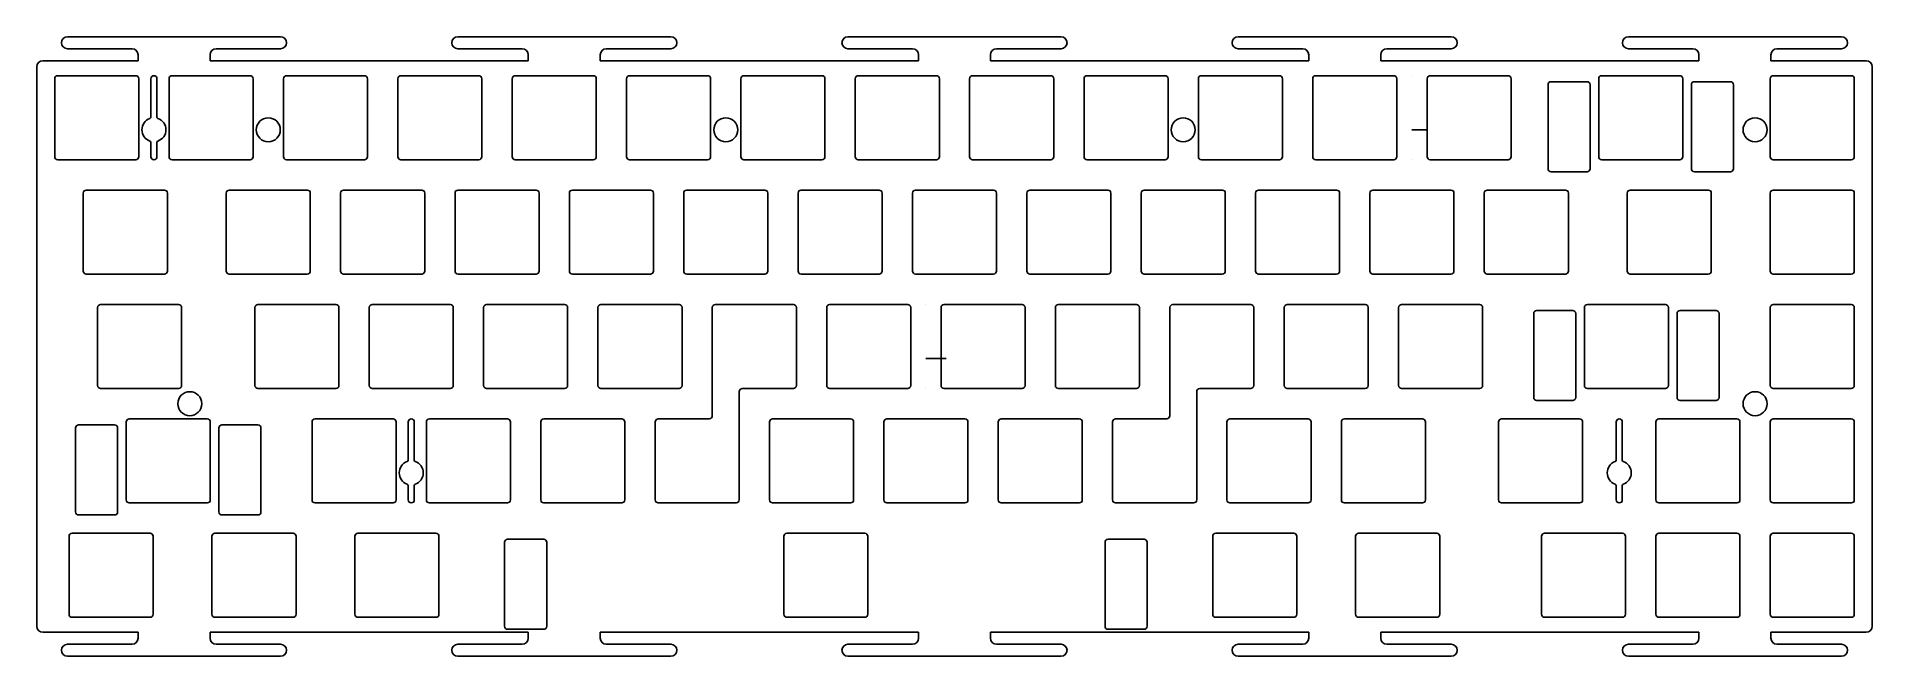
# Model space of a CAD drawing. Header units: millimetres. Extents: x 0 to 305, y -99 to 4.
import ezdxf

# ---------------------------------------------------------------- set-up
doc = ezdxf.new("R2010")
doc.units = ezdxf.units.MM
doc.layers.get('0').update_dxf_attribs({"linetype": 'CONTINUOUS'})

msp = doc.modelspace()

# ---------------------------------------------------------------- linework, layer by layer
for p, q in [((40.15, 3.975), (4.65, 3.975)), ((105.15, 3.975), (69.65, 3.975)), ((170.15, 3.975), (134.65, 3.975)), ((235.15, 3.975), (199.65, 3.975)), ((300.15, 3.975), (264.65, 3.975)), ((4.65, 1.975), (15.4, 1.975)), ((16.4, 0.975), (16.4, -0.025)), ((28.4, 0.975), (28.4, -0.025)), ((29.4, 1.975), (40.15, 1.975)), ((68.65, 2.975), (68.65, 2.975)), ((69.65, 1.975), (80.4, 1.975)), ((81.4, 0.975), (81.4, -0.025)), ((93.4, 0.975), (93.4, -0.025)), ((94.4, 1.975), (105.15, 1.975)), ((106.15, 2.975), (106.15, 2.975)), ((133.65, 2.975), (133.65, 2.975)), ((133.65, 2.975), (133.65, 2.975)), ((134.65, 1.975), (145.4, 1.975)), ((146.4, 0.975), (146.4, -0.025)), ((158.4, 0.975), (158.4, -0.025)), ((159.4, 1.975), (170.15, 1.975)), ((171.15, 2.975), (171.15, 2.975)), ((171.15, 2.975), (171.15, 2.975)), ((198.65, 2.975), (198.65, 2.975)), ((199.65, 1.975), (210.4, 1.975)), ((211.4, 0.975), (211.4, -0.025)), ((223.4, 0.975), (223.4, -0.025)), ((224.4, 1.975), (235.15, 1.975)), ((236.15, 2.975), (236.15, 2.975)), ((264.65, 1.975), (275.4, 1.975)), ((276.4, 0.975), (276.4, -0.025)), ((288.4, 0.975), (288.4, -0.025)), ((289.4, 1.975), (300.15, 1.975)), ((-0.475, -94.225), (-0.475, -1.025)), ((16.4, -0.025), (0.525, -0.025)), ((81.4, -0.025), (28.4, -0.025)), ((146.4, -0.025), (93.4, -0.025)), ((211.4, -0.025), (158.4, -0.025)), ((276.4, -0.025), (223.4, -0.025)), ((228.6, -2.525), (228.6, -2.525)), ((304.275, -0.025), (288.4, -0.025)), ((305.275, -94.225), (305.275, -1.025)), ((228.6, -11.525), (231.125, -11.525)), ((228.6, -16.525), (228.6, -16.525)), ((147.6375, -40.625), (147.6375, -40.625)), ((147.6375, -49.625), (151.000002, -49.625)), ((147.6375, -54.625), (147.6375, -54.625)), ((61.4125, -66.55368), (61.4125, -60.175)), ((62.4125, -66.55368), (62.4125, -60.175)), ((262.628125, -66.55368), (262.628125, -60.175)), ((263.628125, -66.55368), (263.628125, -60.175)), ((61.4125, -73.175), (61.4125, -70.79632)), ((62.4125, -73.175), (62.4125, -70.79632)), ((262.628125, -73.175), (262.628125, -70.79632)), ((263.628125, -73.175), (263.628125, -70.79632)), ((0.525, -95.225), (16.4, -95.225)), ((4.65, -97.225), (15.4, -97.225)), ((16.4, -96.225), (16.4, -95.225)), ((28.4, -96.225), (28.4, -95.225)), ((28.4, -95.225), (81.4, -95.225)), ((29.4, -97.225), (40.15, -97.225)), ((69.65, -97.225), (80.4, -97.225)), ((81.4, -96.225), (81.4, -95.225)), ((93.4, -96.225), (93.4, -95.225)), ((93.4, -95.225), (146.4, -95.225)), ((94.4, -97.225), (105.15, -97.225)), ((134.65, -97.225), (145.4, -97.225)), ((146.4, -96.225), (146.4, -95.225)), ((158.4, -96.225), (158.4, -95.225)), ((158.4, -95.225), (211.4, -95.225)), ((159.4, -97.225), (170.15, -97.225)), ((199.65, -97.225), (210.4, -97.225)), ((211.4, -96.225), (211.4, -95.225)), ((223.4, -96.225), (223.4, -95.225)), ((223.4, -95.225), (276.4, -95.225)), ((224.4, -97.225), (235.15, -97.225)), ((264.65, -97.225), (275.4, -97.225)), ((276.4, -96.225), (276.4, -95.225)), ((288.4, -96.225), (288.4, -95.225)), ((288.4, -95.225), (304.275, -95.225)), ((289.4, -97.225), (300.15, -97.225)), ((40.15, -99.225), (4.65, -99.225)), ((68.65, -98.225), (68.65, -98.225)), ((105.15, -99.225), (69.65, -99.225)), ((106.15, -98.225), (106.15, -98.225)), ((133.65, -98.225), (133.65, -98.225)), ((133.65, -98.225), (133.65, -98.225)), ((170.15, -99.225), (134.65, -99.225)), ((171.15, -98.225), (171.15, -98.225)), ((171.15, -98.225), (171.15, -98.225)), ((198.65, -98.225), (198.65, -98.225)), ((235.15, -99.225), (199.65, -99.225)), ((236.15, -98.225), (236.15, -98.225)), ((300.15, -99.225), (264.65, -99.225))]:
    msp.add_line(p, q)
for points in [[(16.025, -16.525, 0.4142135624), (16.525, -16.025), (16.525, -3.025, 0.4142135624), (16.025, -2.525), (3.025, -2.525, 0.4142135624), (2.525, -3.025), (2.525, -16.025, 0.4142135624), (3.025, -16.525)], [(19.05, -2.525), (19.05, -2.525, -0.4142135624), (19.55, -3.025), (19.55, -9.40368, 0.3178372452), (19.716667, -9.639382, -0.7071067812), (19.716667, -13.410618, 0.3178372452), (19.55, -13.64632), (19.55, -16.025, -0.4142135624), (19.050001, -16.525), (19.05, -16.525, -0.4142135624), (18.55, -16.025), (18.55, -13.64632, 0.3178372452), (18.383333, -13.410618, -0.7071067812), (18.383333, -9.639382, 0.3178372452), (18.55, -9.40368), (18.55, -3.025, -0.4142135624)], [(35.575, -3.025, 0.4142135624), (35.075, -2.525), (22.075, -2.525, 0.4142135624), (21.575, -3.025), (21.575, -16.025, 0.4142135624), (22.075, -16.525), (35.075, -16.525, 0.4142135624), (35.575, -16.025)], [(54.625, -3.025, 0.4142135624), (54.125, -2.525), (41.125, -2.525, 0.4142135624), (40.625, -3.025), (40.625, -16.025, 0.4142135624), (41.125, -16.525), (54.125, -16.525, 0.4142135624), (54.625, -16.025)], [(73.675, -3.025, 0.4142135624), (73.175, -2.525), (60.175, -2.525, 0.4142135624), (59.675, -3.025), (59.675, -16.025, 0.4142135624), (60.175, -16.525), (73.175, -16.525, 0.4142135624), (73.675, -16.025)], [(79.225, -2.525, 0.4142135624), (78.725, -3.025), (78.725, -16.025, 0.4142135624), (79.225, -16.525), (92.225, -16.525, 0.4142135624), (92.725, -16.025), (92.725, -3.025, 0.4142135624), (92.225, -2.525)], [(97.775, -3.025), (97.775, -16.025, 0.4142135624), (98.275, -16.525), (111.275, -16.525, 0.4142135624), (111.775, -16.025), (111.775, -3.025, 0.4142135624), (111.275, -2.525), (98.275, -2.525, 0.4142135624)], [(130.825, -3.025, 0.4142135624), (130.325, -2.525), (117.325, -2.525, 0.4142135624), (116.825, -3.025), (116.825, -16.025, 0.4142135624), (117.325, -16.525), (130.325, -16.525, 0.4142135624), (130.825, -16.025)], [(149.375, -16.525, 0.4142135624), (149.875, -16.025), (149.875, -3.025, 0.4142135624), (149.375, -2.525), (136.375, -2.525, 0.4142135624), (135.875, -3.025), (135.875, -16.025, 0.4142135624), (136.375, -16.525)], [(168.425, -16.525, 0.4142135624), (168.925, -16.025), (168.925, -3.025, 0.4142135624), (168.425, -2.525), (155.425, -2.525, 0.4142135624), (154.925, -3.025), (154.925, -16.025, 0.4142135624), (155.425, -16.525)], [(187.475, -16.525, 0.4142135624), (187.975, -16.025), (187.975, -3.025, 0.4142135624), (187.475, -2.525), (174.475, -2.525, 0.4142135624), (173.975, -3.025), (173.975, -16.025, 0.4142135624), (174.475, -16.525)], [(193.025, -3.025), (193.025, -16.025, 0.4142135624), (193.525, -16.525), (206.525, -16.525, 0.4142135624), (207.025, -16.025), (207.025, -3.025, 0.4142135624), (206.525, -2.525), (193.525, -2.525, 0.4142135624)], [(226.075, -3.025), (226.075, -16.025, -0.4142135624), (225.575, -16.525), (212.575, -16.525, -0.4142135624), (212.075, -16.025), (212.075, -3.025, -0.4142135624), (212.575, -2.525), (225.575, -2.525, -0.4142135624)], [(245.125, -3.025), (245.125, -16.025, -0.4142135624), (244.625, -16.525), (231.625, -16.525, -0.4142135624), (231.125, -16.025), (231.125, -3.025, -0.4142135624), (231.625, -2.525), (244.625, -2.525, -0.4142135624)], [(273.7, -3.025, 0.4142135624), (273.2, -2.525), (260.2, -2.525, 0.4142135624), (259.7, -3.025), (259.7, -16.025, 0.4142135624), (260.2, -16.525), (273.2, -16.525, 0.4142135624), (273.7, -16.025)], [(302.275, -3.025, 0.4142135624), (301.775, -2.525), (288.775, -2.525, 0.4142135624), (288.275, -3.025), (288.275, -16.025, 0.4142135624), (288.775, -16.525), (301.775, -16.525, 0.4142135624), (302.275, -16.025)], [(258.262, -4.025), (258.262, -18.025, -0.4142135624), (257.762, -18.525), (251.762, -18.525, -0.4142135624), (251.262, -18.025), (251.262, -4.025, -0.4142135624), (251.762, -3.525), (257.762, -3.525, -0.4142135624)], [(282.138, -4.025), (282.138, -18.025, -0.4142135624), (281.638, -18.525), (275.638, -18.525, -0.4142135624), (275.138, -18.025), (275.138, -4.025, -0.4142135624), (275.638, -3.525), (281.638, -3.525, -0.4142135624)], [(20.7875, -35.575, 0.4142135624), (21.2875, -35.075), (21.2875, -22.075, 0.4142135624), (20.7875, -21.575), (7.7875, -21.575, 0.4142135624), (7.2875, -22.075), (7.2875, -35.075, 0.4142135624), (7.7875, -35.575)], [(31.6, -21.575), (44.6, -21.575, -0.4142135624), (45.1, -22.075), (45.1, -35.075, -0.4142135624), (44.6, -35.575), (31.6, -35.575, -0.4142135624), (31.1, -35.075), (31.1, -22.075, -0.4142135624)], [(50.15, -35.075, 0.4142135624), (50.65, -35.575), (63.65, -35.575, 0.4142135624), (64.15, -35.075), (64.15, -22.075, 0.4142135624), (63.65, -21.575), (50.65, -21.575, 0.4142135624), (50.15, -22.075)], [(69.7, -35.575), (82.7, -35.575, 0.4142135624), (83.2, -35.075), (83.2, -22.075, 0.4142135624), (82.7, -21.575), (69.7, -21.575, 0.4142135624), (69.2, -22.075), (69.2, -35.075, 0.4142135624)], [(88.75, -21.575, 0.4142135624), (88.25, -22.075), (88.25, -35.075, 0.4142135624), (88.75, -35.575), (101.75, -35.575, 0.4142135624), (102.25, -35.075), (102.25, -22.075, 0.4142135624), (101.75, -21.575)], [(120.8, -35.575, 0.4142135624), (121.3, -35.075), (121.3, -22.075, 0.4142135624), (120.8, -21.575), (107.8, -21.575, 0.4142135624), (107.3, -22.075), (107.3, -35.075, 0.4142135624), (107.8, -35.575)], [(140.35, -22.075), (140.35, -35.075, -0.4142135624), (139.85, -35.575), (126.85, -35.575, -0.4142135624), (126.35, -35.075), (126.35, -22.075, -0.4142135624), (126.85, -21.575), (139.85, -21.575, -0.4142135624)], [(158.9, -35.575, 0.4142135624), (159.4, -35.075), (159.4, -22.075, 0.4142135624), (158.9, -21.575), (145.9, -21.575, 0.4142135624), (145.4, -22.075), (145.4, -35.075, 0.4142135624), (145.9, -35.575)], [(164.95, -21.575), (177.95, -21.575, -0.4142135624), (178.45, -22.075), (178.45, -35.075, -0.4142135624), (177.95, -35.575), (164.95, -35.575, -0.4142135624), (164.45, -35.075), (164.45, -22.075, -0.4142135624)], [(197, -35.575, 0.4142135624), (197.5, -35.075), (197.5, -22.075, 0.4142135624), (197, -21.575), (184, -21.575, 0.4142135624), (183.5, -22.075), (183.5, -35.075, 0.4142135624), (184, -35.575)], [(216.55, -22.075), (216.55, -35.075, -0.4142135624), (216.05, -35.575), (203.05, -35.575, -0.4142135624), (202.55, -35.075), (202.55, -22.075, -0.4142135624), (203.05, -21.575), (216.05, -21.575, -0.4142135624)], [(222.1, -21.575), (235.1, -21.575, -0.4142135624), (235.6, -22.075), (235.6, -35.075, -0.4142135624), (235.1, -35.575), (222.1, -35.575, -0.4142135624), (221.6, -35.075), (221.6, -22.075, -0.4142135624)], [(241.15, -21.575, 0.4142135624), (240.65, -22.075), (240.65, -35.075, 0.4142135624), (241.15, -35.575), (254.15, -35.575, 0.4142135624), (254.65, -35.075), (254.65, -22.075, 0.4142135624), (254.15, -21.575)], [(264.4625, -35.075, 0.4142135624), (264.9625, -35.575), (277.9625, -35.575, 0.4142135624), (278.4625, -35.075), (278.4625, -22.075, 0.4142135624), (277.9625, -21.575), (264.9625, -21.575, 0.4142135624), (264.4625, -22.075)], [(302.275, -22.075), (302.275, -35.075, -0.4142135624), (301.775, -35.575), (288.775, -35.575, -0.4142135624), (288.275, -35.075), (288.275, -22.075, -0.4142135624), (288.775, -21.575), (301.775, -21.575, -0.4142135624)], [(23.66875, -41.125), (23.66875, -54.125, -0.4142135624), (23.16875, -54.625), (10.16875, -54.625, -0.4142135624), (9.66875, -54.125), (9.66875, -41.125, -0.4142135624), (10.16875, -40.625), (23.16875, -40.625, -0.4142135624)], [(49.8625, -41.125), (49.8625, -54.125, -0.4142135624), (49.3625, -54.625), (36.3625, -54.625, -0.4142135624), (35.8625, -54.125), (35.8625, -41.125, -0.4142135624), (36.3625, -40.625), (49.3625, -40.625, -0.4142135624)], [(55.4125, -40.625, 0.4142135624), (54.9125, -41.125), (54.9125, -54.125, 0.4142135624), (55.4125, -54.625), (68.4125, -54.625, 0.4142135624), (68.9125, -54.125), (68.9125, -41.125, 0.4142135624), (68.4125, -40.625)], [(73.9625, -41.125), (73.9625, -54.125, 0.4142135624), (74.4625, -54.625), (87.4625, -54.625, 0.4142135624), (87.9625, -54.125), (87.9625, -41.125, 0.4142135624), (87.4625, -40.625), (74.4625, -40.625, 0.4142135624)], [(107.0125, -41.125), (107.0125, -54.125, -0.4142135624), (106.5125, -54.625), (93.5125, -54.625, -0.4142135624), (93.0125, -54.125), (93.0125, -41.125, -0.4142135624), (93.5125, -40.625), (106.5125, -40.625, -0.4142135624)], [(117.0375, -54.625), (125.5625, -54.625, 0.4142135624), (126.0625, -54.125), (126.0625, -41.125, 0.4142135624), (125.5625, -40.625), (112.5625, -40.625, 0.4142135624), (112.0625, -41.125), (112.0625, -59.175, -0.4142135624), (111.5625, -59.675), (103.0375, -59.675, 0.4142135624), (102.5375, -60.175), (102.5375, -73.175, 0.4142135624), (103.0375, -73.675), (116.0375, -73.675, 0.4142135624), (116.5375, -73.175), (116.5375, -55.125, -0.4142135624)], [(145.1125, -41.125), (145.1125, -54.125, -0.4142135624), (144.6125, -54.625), (131.6125, -54.625, -0.4142135624), (131.1125, -54.125), (131.1125, -41.125, -0.4142135624), (131.6125, -40.625), (144.6125, -40.625, -0.4142135624)], [(163.6625, -54.625, 0.4142135624), (164.1625, -54.125), (164.1625, -41.125, 0.4142135624), (163.6625, -40.625), (150.6625, -40.625, 0.4142135624), (150.1625, -41.125), (150.1625, -54.125, 0.4142135624), (150.6625, -54.625)], [(182.7125, -54.625, 0.4142135624), (183.2125, -54.125), (183.2125, -41.125, 0.4142135624), (182.7125, -40.625), (169.7125, -40.625, 0.4142135624), (169.2125, -41.125), (169.2125, -54.125, 0.4142135624), (169.7125, -54.625)], [(179.2375, -59.675), (187.7625, -59.675, 0.4142135624), (188.2625, -59.175), (188.2625, -41.125, -0.4142135624), (188.7625, -40.625), (201.7625, -40.625, -0.4142135624), (202.2625, -41.125), (202.2625, -54.125, -0.4142135624), (201.7625, -54.625), (193.2375, -54.625, 0.4142135624), (192.7375, -55.125), (192.7375, -73.175, -0.4142135624), (192.2375, -73.675), (179.2375, -73.675, -0.4142135624), (178.7375, -73.175), (178.7375, -60.175, -0.4142135624)], [(220.8125, -54.625, 0.4142135624), (221.3125, -54.125), (221.3125, -41.125, 0.4142135624), (220.8125, -40.625), (207.8125, -40.625, 0.4142135624), (207.3125, -41.125), (207.3125, -54.125, 0.4142135624), (207.8125, -54.625)], [(226.3625, -54.125, 0.4142135624), (226.8625, -54.625), (239.8625, -54.625, 0.4142135624), (240.3625, -54.125), (240.3625, -41.125, 0.4142135624), (239.8625, -40.625), (226.8625, -40.625, 0.4142135624), (226.3625, -41.125)], [(255.88075, -42.125, 0.4142135624), (255.38075, -41.625), (249.38075, -41.625, 0.4142135624), (248.88075, -42.125), (248.88075, -56.125, 0.4142135624), (249.38075, -56.625), (255.38075, -56.625, 0.4142135624), (255.88075, -56.125)], [(257.81875, -40.625, 0.4142135624), (257.31875, -41.125), (257.31875, -54.125, 0.4142135624), (257.81875, -54.625), (270.81875, -54.625, 0.4142135624), (271.31875, -54.125), (271.31875, -41.125, 0.4142135624), (270.81875, -40.625)], [(272.75675, -56.125, 0.4142135624), (273.25675, -56.625), (279.25675, -56.625, 0.4142135624), (279.75675, -56.125), (279.75675, -42.125, 0.4142135624), (279.25675, -41.625), (273.25675, -41.625, 0.4142135624), (272.75675, -42.125)], [(302.275, -41.125, 0.4142135624), (301.775, -40.625), (288.775, -40.625, 0.4142135624), (288.275, -41.125), (288.275, -54.125, 0.4142135624), (288.775, -54.625), (301.775, -54.625, 0.4142135624), (302.275, -54.125)], [(6.49325, -60.675, 0.4142135624), (5.99325, -61.175), (5.99325, -75.175, 0.4142135624), (6.49325, -75.675), (12.49325, -75.675, 0.4142135624), (12.99325, -75.175), (12.99325, -61.175, 0.4142135624), (12.49325, -60.675)], [(14.93125, -73.675), (27.93125, -73.675, 0.4142135624), (28.43125, -73.175), (28.43125, -60.175, 0.4142135624), (27.93125, -59.675), (14.93125, -59.675, 0.4142135624), (14.43125, -60.175), (14.43125, -73.175, 0.4142135624)], [(29.86925, -75.175, 0.4142135624), (30.36925, -75.675), (36.36925, -75.675, 0.4142135624), (36.86925, -75.175), (36.86925, -61.175, 0.4142135624), (36.36925, -60.675), (30.36925, -60.675, 0.4142135624), (29.86925, -61.175)], [(58.8875, -73.675, 0.4142135624), (59.3875, -73.175), (59.3875, -60.175, 0.4142135624), (58.8875, -59.675), (45.8875, -59.675, 0.4142135624), (45.3875, -60.175), (45.3875, -73.175, 0.4142135624), (45.8875, -73.675)], [(64.9375, -59.675), (77.9375, -59.675, -0.4142135624), (78.4375, -60.175), (78.4375, -73.175, -0.4142135624), (77.9375, -73.675), (64.9375, -73.675, -0.4142135624), (64.4375, -73.175), (64.4375, -60.175, -0.4142135624)], [(83.4875, -73.175, 0.4142135624), (83.9875, -73.675), (96.9875, -73.675, 0.4142135624), (97.4875, -73.175), (97.4875, -60.175, 0.4142135624), (96.9875, -59.675), (83.9875, -59.675, 0.4142135624), (83.4875, -60.175)], [(135.5875, -60.175, 0.4142135624), (135.0875, -59.675), (122.0875, -59.675, 0.4142135624), (121.5875, -60.175), (121.5875, -73.175, 0.4142135624), (122.0875, -73.675), (135.0875, -73.675, 0.4142135624), (135.5875, -73.175)], [(140.6375, -60.175), (140.6375, -73.175, 0.4142135624), (141.1375, -73.675), (154.1375, -73.675, 0.4142135624), (154.6375, -73.175), (154.6375, -60.175, 0.4142135624), (154.1375, -59.675), (141.1375, -59.675, 0.4142135624)], [(160.1875, -59.675, 0.4142135624), (159.6875, -60.175), (159.6875, -73.175, 0.4142135624), (160.1875, -73.675), (173.1875, -73.675, 0.4142135624), (173.6875, -73.175), (173.6875, -60.175, 0.4142135624), (173.1875, -59.675)], [(198.2875, -59.675, 0.4142135624), (197.7875, -60.175), (197.7875, -73.175, 0.4142135624), (198.2875, -73.675), (211.2875, -73.675, 0.4142135624), (211.7875, -73.175), (211.7875, -60.175, 0.4142135624), (211.2875, -59.675)], [(230.8375, -60.175), (230.8375, -73.175, -0.4142135624), (230.3375, -73.675), (217.3375, -73.675, -0.4142135624), (216.8375, -73.175), (216.8375, -60.175, -0.4142135624), (217.3375, -59.675), (230.3375, -59.675, -0.4142135624)], [(243.03125, -73.175, 0.4142135624), (243.53125, -73.675), (256.53125, -73.675, 0.4142135624), (257.03125, -73.175), (257.03125, -60.175, 0.4142135624), (256.53125, -59.675), (243.53125, -59.675, 0.4142135624), (243.03125, -60.175)], [(269.725, -73.675), (282.725, -73.675, 0.4142135624), (283.225, -73.175), (283.225, -60.175, 0.4142135624), (282.725, -59.675), (269.725, -59.675, 0.4142135624), (269.225, -60.175), (269.225, -73.175, 0.4142135624)], [(288.775, -59.675, 0.4142135624), (288.275, -60.175), (288.275, -73.175, 0.4142135624), (288.775, -73.675), (301.775, -73.675, 0.4142135624), (302.275, -73.175), (302.275, -60.175, 0.4142135624), (301.775, -59.675)], [(18.90625, -79.225), (18.90625, -92.225, -0.4142135624), (18.40625, -92.725), (5.40625, -92.725, -0.4142135624), (4.90625, -92.225), (4.90625, -79.225, -0.4142135624), (5.40625, -78.725), (18.40625, -78.725, -0.4142135624)], [(29.21875, -78.725), (42.21875, -78.725, -0.4142135624), (42.71875, -79.225), (42.71875, -92.225, -0.4142135624), (42.21875, -92.725), (29.21875, -92.725, -0.4142135624), (28.71875, -92.225), (28.71875, -79.225, -0.4142135624)], [(66.03125, -92.725, 0.4142135624), (66.53125, -92.225), (66.53125, -79.225, 0.4142135624), (66.03125, -78.725), (53.03125, -78.725, 0.4142135624), (52.53125, -79.225), (52.53125, -92.225, 0.4142135624), (53.03125, -92.725)], [(124.46875, -92.725), (137.46875, -92.725, 0.4142135624), (137.96875, -92.225), (137.96875, -79.225, 0.4142135624), (137.46875, -78.725), (124.46875, -78.725, 0.4142135624), (123.96875, -79.225), (123.96875, -92.225, 0.4142135624)], [(195.40625, -92.225, 0.4142135624), (195.90625, -92.725), (208.90625, -92.725, 0.4142135624), (209.40625, -92.225), (209.40625, -79.225, 0.4142135624), (208.90625, -78.725), (195.90625, -78.725, 0.4142135624), (195.40625, -79.225)], [(219.21875, -92.225, 0.4142135624), (219.71875, -92.725), (232.71875, -92.725, 0.4142135624), (233.21875, -92.225), (233.21875, -79.225, 0.4142135624), (232.71875, -78.725), (219.71875, -78.725, 0.4142135624), (219.21875, -79.225)], [(250.175, -92.225, 0.4142135624), (250.675, -92.725), (263.675, -92.725, 0.4142135624), (264.175, -92.225), (264.175, -79.225, 0.4142135624), (263.675, -78.725), (250.675, -78.725, 0.4142135624), (250.175, -79.225)], [(269.725, -78.725), (282.725, -78.725, -0.4142135624), (283.225, -79.225), (283.225, -92.225, -0.4142135624), (282.725, -92.725), (269.725, -92.725, -0.4142135624), (269.225, -92.225), (269.225, -79.225, -0.4142135624)], [(302.275, -79.225, 0.4142135624), (301.775, -78.725), (288.775, -78.725, 0.4142135624), (288.275, -79.225), (288.275, -92.225, 0.4142135624), (288.775, -92.725), (301.775, -92.725, 0.4142135624), (302.275, -92.225)], [(77.96875, -79.725), (83.96875, -79.725, -0.4142135624), (84.46875, -80.225), (84.46875, -94.225, -0.4142135624), (83.96875, -94.725), (77.96875, -94.725, -0.4142135624), (77.46875, -94.225), (77.46875, -80.225, -0.4142135624)], [(184.46875, -80.225, 0.4142135624), (183.96875, -79.725), (177.96875, -79.725, 0.4142135624), (177.46875, -80.225), (177.46875, -94.225, 0.4142135624), (177.96875, -94.725), (183.96875, -94.725, 0.4142135624), (184.46875, -94.225)]]:
    msp.add_lwpolyline(points, format="xyb", close=True)
for centre in [(38.1, -11.525), (114.3, -11.525), (190.5, -11.525), (285.75, -11.525), (25.025, -57.15), (285.75, -57.15)]:
    msp.add_circle(centre, 2)
for centre, radius, start, end in [((4.65, 2.975), 1, 90, 180), ((40.15, 2.975), 1, 0, 90), ((69.65, 2.975), 1, 90, 180), ((105.15, 2.975), 1, 0, 90), ((134.65, 2.975), 1, 90, 180), ((170.15, 2.975), 1, 0, 90), ((199.65, 2.975), 1, 90, 180), ((235.15, 2.975), 1, 0, 90), ((264.65, 2.975), 1, 90, 180), ((300.15, 2.975), 1, 0, 90), ((4.65, 2.975), 1, 180, 270), ((15.4, 0.975), 1, 0, 90), ((29.4, 0.975), 1, 90, 180), ((40.15, 2.975), 1, 270, 360), ((69.65, 2.975), 1, 180, 270), ((80.4, 0.975), 1, 0, 90), ((94.4, 0.975), 1, 90, 180), ((105.15, 2.975), 1, 270, 360), ((134.65, 2.975), 1, 180, 270), ((145.4, 0.975), 1, 0, 90), ((159.4, 0.975), 1, 90, 180), ((170.15, 2.975), 1, 270, 360), ((199.65, 2.975), 1, 180, 270), ((210.4, 0.975), 1, 0, 90), ((224.4, 0.975), 1, 90, 180), ((235.15, 2.975), 1, 270, 360), ((264.65, 2.975), 1, 180, 270), ((275.4, 0.975), 1, 0, 90), ((289.4, 0.975), 1, 90, 180), ((300.15, 2.975), 1, 270, 360), ((0.525, -1.025), 1, 90, 180), ((304.275, -1.025), 1, 0, 90), ((61.9125, -60.175), 0.5, 90, 180), ((61.9125, -60.175), 0.5, 0, 90), ((263.128125, -60.175), 0.5, 90, 180), ((263.128125, -60.175), 0.5, 0, 90), ((61.9125, -68.675), 2, 109.47122063, 250.52877937), ((61.1625, -66.55368), 0.25, -70.52877937, 0), ((62.6625, -66.55368), 0.25, 180, 250.52877937), ((61.9125, -68.675), 2, -70.52877937, 70.52877937), ((263.128125, -68.675), 2, 109.47122063, 250.52877937), ((262.378125, -66.55368), 0.25, -70.52877937, 0), ((263.878125, -66.55368), 0.25, 180, 250.52877937), ((263.128125, -68.675), 2, -70.52877937, 70.52877937), ((61.1625, -70.79632), 0.25, 0, 70.52877937), ((61.9125, -73.175), 0.5, 180, 270), ((61.9125, -73.175), 0.5, -90, 0), ((62.6625, -70.79632), 0.25, 109.47122063, 180), ((262.378125, -70.79632), 0.25, 0, 70.52877937), ((263.128125, -73.175), 0.5, 180, 270), ((263.128125, -73.175), 0.5, -90, 0), ((263.878125, -70.79632), 0.25, 109.47122063, 180), ((0.525, -94.225), 1, 180, 270), ((304.275, -94.225), 1, 270, 360), ((4.65, -98.225), 1, 90, 180), ((15.4, -96.225), 1, -90, 0), ((29.4, -96.225), 1, 180, 270), ((40.15, -98.225), 1, 0, 90), ((69.65, -98.225), 1, 90, 180), ((80.4, -96.225), 1, -90, 0), ((94.4, -96.225), 1, 180, 270), ((105.15, -98.225), 1, 0, 90), ((134.65, -98.225), 1, 90, 180), ((145.4, -96.225), 1, -90, 0), ((159.4, -96.225), 1, 180, 270), ((170.15, -98.225), 1, 0, 90), ((199.65, -98.225), 1, 90, 180), ((210.4, -96.225), 1, -90, 0), ((224.4, -96.225), 1, 180, 270), ((235.15, -98.225), 1, 0, 90), ((264.65, -98.225), 1, 90, 180), ((275.4, -96.225), 1, -90, 0), ((289.4, -96.225), 1, 180, 270), ((300.15, -98.225), 1, 0, 90), ((4.65, -98.225), 1, 180, 270), ((40.15, -98.225), 1, 270, 360), ((69.65, -98.225), 1, 180, 270), ((105.15, -98.225), 1, 270, 360), ((134.65, -98.225), 1, 180, 270), ((170.15, -98.225), 1, 270, 360), ((199.65, -98.225), 1, 180, 270), ((235.15, -98.225), 1, 270, 360), ((264.65, -98.225), 1, 180, 270), ((300.15, -98.225), 1, 270, 360)]:
    msp.add_arc(centre, radius, start, end)

doc.saveas('drawing.dxf')
